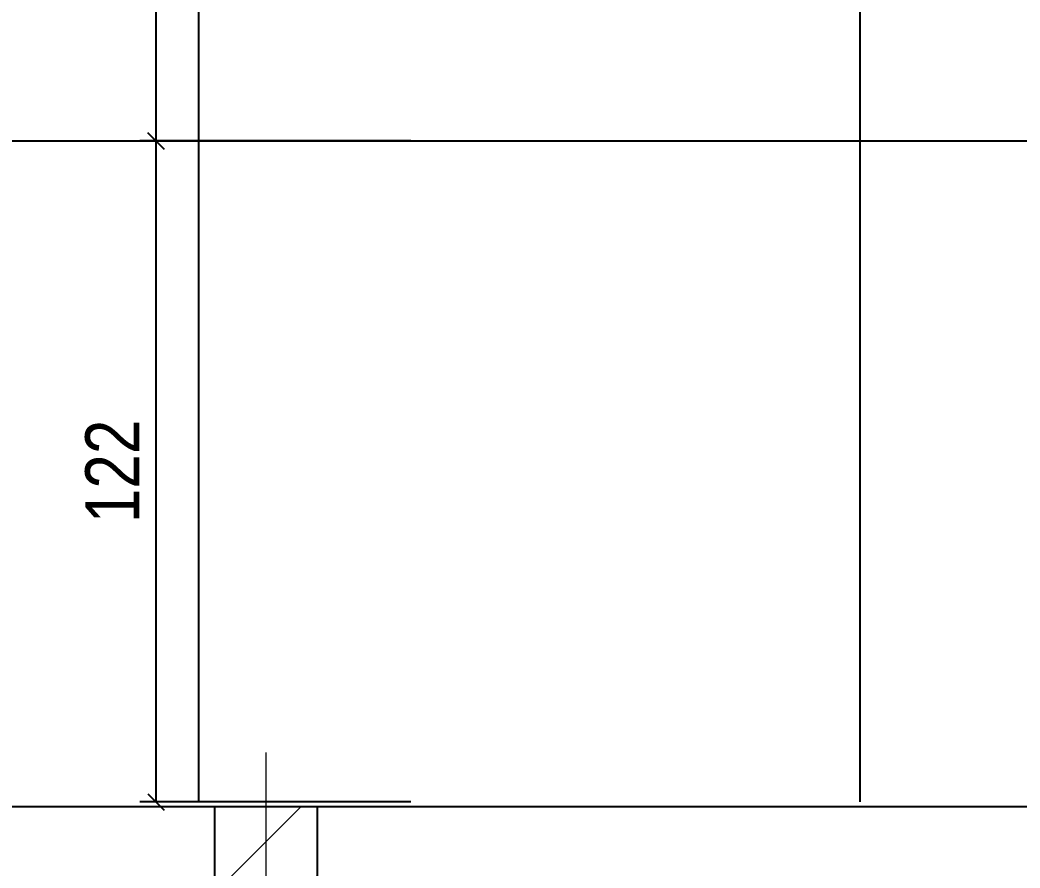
# Model space of a CAD drawing. Extents: x -40810 to 33675, y -2018 to 21213.
# Drawn here: x -18740.5 to -18556, y 8747.8 to 8904.3 of the extents above; entities that cross this region are included whole.
import ezdxf

# ---------------------------------------------------------------- set-up
doc = ezdxf.new("R2010")
doc.units = 0
doc.layers.get('0').update_dxf_attribs({"color": 1, "lineweight": 9})
for name, color, linetype in [('1', 5, 'Continuous'), ('3', 2, 'Continuous'), ('COTA', 241, 'Continuous')]:
    doc.layers.add(name, color=color, linetype=linetype)
doc.layers.add('CONCRETO', color=251, linetype='Continuous', lineweight=25)
doc.layers.add('PILAR_EIXOS', color=1, linetype='Continuous', lineweight=0)
doc.styles.add('COTA TECNICA', font='techl___.ttf', dxfattribs={"height": 10})
doc.dimstyles.new('PAINEL-NOVA', dxfattribs={"dimtxt": 10, "dimasz": 3, "dimexe": 3, "dimexo": 3, "dimgap": 3, "dimtad": 1, "dimdec": 1, "dimzin": 12, "dimdsep": 46, "dimtxsty": 'COTA TECNICA', "dimblk1": 'OBLIQUE', "dimblk2": 'OBLIQUE', "dimsah": 1, "dimcen": 0.9, "dimclrd": 4, "dimclre": 4, "dimclrt": 240, "dimadec": 1, "dimazin": 3, "dimtfac": 1, "dimtdec": 1, "dimtix": 1, "dimtmove": 0, "dimatfit": 3, "dimfxl": 1, "dimtolj": 1, "dimtzin": 12, "dimarcsym": 0})

# ---------------------------------------------------------------- blocks, each defined once
blk = doc.blocks.new('Eixos do pilar')
at = {"layer": 'PILAR_EIXOS'}
for p, q in [((0, -0.5), (0, 0.5)), ((-0.5, 0), (0.5, 0))]:
    blk.add_line(p, q, dxfattribs=at)
blk = doc.blocks.new('_Oblique')
at = {"color": 0, "linetype": 'ByBlock', "lineweight": -2}
blk.add_line((-0.5, -0.5), (0.5, 0.5), dxfattribs=at)
blk = doc.blocks.new('*D3308')
at = {"layer": 'COTA', "color": 4, "linetype": 'Continuous', "lineweight": -2, "ltscale": 30, "transparency": 16777216}
for p, q in [((-18668.37, 8881.95), (-18718.37, 8881.95)), ((-18715.37, 8759.95), (-18715.37, 8881.95)), ((-18668.37, 8759.95), (-18718.37, 8759.95))]:
    blk.add_line(p, q, dxfattribs=at)
at = {"layer": 'Defpoints', "color": 0, "linetype": 'Continuous', "ltscale": 30, "transparency": 16777216}
for p in [(-18715.37, 8881.95), (-18665.37, 8881.95), (-18665.37, 8759.95)]:
    blk.add_point(p, dxfattribs=at)
at = {"layer": 'COTA', "color": 4, "linetype": 'Continuous', "lineweight": -2, "ltscale": 30, "transparency": 16777216, "xscale": 3, "yscale": 3, "zscale": 3}
for p, rotation in [((-18715.37, 8881.95), 90), ((-18715.37, 8759.95), 270)]:
    blk.add_blockref('_Oblique', p, dxfattribs=dict(at, rotation=rotation))
at = {"layer": 'COTA', "color": 240, "linetype": 'Continuous', "ltscale": 30, "transparency": 16777216, "insert": (-18723.43, 8820.95), "char_height": 10, "attachment_point": 5, "rotation": 90, "style": 'COTA TECNICA'}
blk.add_mtext('\\A1;122', dxfattribs=at)
blk = doc.blocks.new('*D3309')
at = {"layer": 'COTA', "color": 4, "linetype": 'Continuous', "lineweight": -2, "ltscale": 30, "transparency": 16777216}
for p, q in [((-18668.37, 8941.95), (-18718.37, 8941.95)), ((-18715.37, 8881.95), (-18715.37, 8941.95)), ((-18668.37, 8881.95), (-18718.37, 8881.95))]:
    blk.add_line(p, q, dxfattribs=at)
at = {"layer": 'Defpoints', "color": 0, "linetype": 'Continuous', "ltscale": 30, "transparency": 16777216}
for p in [(-18715.37, 8941.95), (-18665.37, 8941.95), (-18665.37, 8881.95)]:
    blk.add_point(p, dxfattribs=at)
at = {"layer": 'COTA', "color": 4, "linetype": 'Continuous', "lineweight": -2, "ltscale": 30, "transparency": 16777216, "xscale": 3, "yscale": 3, "zscale": 3}
for p, rotation in [((-18715.37, 8941.95), 90), ((-18715.37, 8881.95), 270)]:
    blk.add_blockref('_Oblique', p, dxfattribs=dict(at, rotation=rotation))
at = {"layer": 'COTA', "color": 240, "linetype": 'Continuous', "ltscale": 30, "transparency": 16777216, "insert": (-18723.47, 8911.95), "char_height": 10, "attachment_point": 5, "rotation": 90, "style": 'COTA TECNICA'}
blk.add_mtext('\\A1;60', dxfattribs=at)
blk = doc.blocks.new('*D3335')
at = {"layer": 'COTA', "color": 4, "linetype": 'Continuous', "lineweight": -2, "ltscale": 30, "transparency": 16777216}
for p, q in [((-18668.37, 8881.95), (-18718.37, 8881.95)), ((-18715.37, 8759.95), (-18715.37, 8881.95)), ((-18668.37, 8759.95), (-18718.37, 8759.95))]:
    blk.add_line(p, q, dxfattribs=at)
at = {"layer": 'Defpoints', "color": 0, "linetype": 'Continuous', "ltscale": 30, "transparency": 16777216}
for p in [(-18715.37, 8881.95), (-18665.37, 8881.95), (-18665.37, 8759.95)]:
    blk.add_point(p, dxfattribs=at)
at = {"layer": 'COTA', "color": 4, "linetype": 'Continuous', "lineweight": -2, "ltscale": 30, "transparency": 16777216, "xscale": 3, "yscale": 3, "zscale": 3}
for p, rotation in [((-18715.37, 8881.95), 90), ((-18715.37, 8759.95), 270)]:
    blk.add_blockref('_Oblique', p, dxfattribs=dict(at, rotation=rotation))
at = {"layer": 'COTA', "color": 240, "linetype": 'Continuous', "ltscale": 30, "transparency": 16777216, "insert": (-18723.43, 8820.95), "char_height": 10, "attachment_point": 5, "rotation": 90, "style": 'COTA TECNICA'}
blk.add_mtext('\\A1;122', dxfattribs=at)
blk = doc.blocks.new('*D3336')
at = {"layer": 'COTA', "color": 4, "linetype": 'Continuous', "lineweight": -2, "ltscale": 30, "transparency": 16777216}
for p, q in [((-18668.37, 8941.95), (-18718.37, 8941.95)), ((-18715.37, 8881.95), (-18715.37, 8941.95)), ((-18668.37, 8881.95), (-18718.37, 8881.95))]:
    blk.add_line(p, q, dxfattribs=at)
at = {"layer": 'Defpoints', "color": 0, "linetype": 'Continuous', "ltscale": 30, "transparency": 16777216}
for p in [(-18715.37, 8941.95), (-18665.37, 8941.95), (-18665.37, 8881.95)]:
    blk.add_point(p, dxfattribs=at)
at = {"layer": 'COTA', "color": 4, "linetype": 'Continuous', "lineweight": -2, "ltscale": 30, "transparency": 16777216, "xscale": 3, "yscale": 3, "zscale": 3}
for p, rotation in [((-18715.37, 8941.95), 90), ((-18715.37, 8881.95), 270)]:
    blk.add_blockref('_Oblique', p, dxfattribs=dict(at, rotation=rotation))
at = {"layer": 'COTA', "color": 240, "linetype": 'Continuous', "ltscale": 30, "transparency": 16777216, "insert": (-18723.47, 8911.95), "char_height": 10, "attachment_point": 5, "rotation": 90, "style": 'COTA TECNICA'}
blk.add_mtext('\\A1;60', dxfattribs=at)
blk = doc.blocks.new('*D3362')
at = {"layer": 'COTA', "color": 4, "linetype": 'Continuous', "lineweight": -2, "ltscale": 30, "transparency": 16777216}
for p, q in [((-18668.37, 8881.95), (-18718.37, 8881.95)), ((-18715.37, 8759.95), (-18715.37, 8881.95)), ((-18668.37, 8759.95), (-18718.37, 8759.95))]:
    blk.add_line(p, q, dxfattribs=at)
at = {"layer": 'Defpoints', "color": 0, "linetype": 'Continuous', "ltscale": 30, "transparency": 16777216}
for p in [(-18715.37, 8881.95), (-18665.37, 8881.95), (-18665.37, 8759.95)]:
    blk.add_point(p, dxfattribs=at)
at = {"layer": 'COTA', "color": 4, "linetype": 'Continuous', "lineweight": -2, "ltscale": 30, "transparency": 16777216, "xscale": 3, "yscale": 3, "zscale": 3}
for p, rotation in [((-18715.37, 8881.95), 90), ((-18715.37, 8759.95), 270)]:
    blk.add_blockref('_Oblique', p, dxfattribs=dict(at, rotation=rotation))
at = {"layer": 'COTA', "color": 240, "linetype": 'Continuous', "ltscale": 30, "transparency": 16777216, "insert": (-18723.43, 8820.95), "char_height": 10, "attachment_point": 5, "rotation": 90, "style": 'COTA TECNICA'}
blk.add_mtext('\\A1;122', dxfattribs=at)
blk = doc.blocks.new('*D3363')
at = {"layer": 'COTA', "color": 4, "linetype": 'Continuous', "lineweight": -2, "ltscale": 30, "transparency": 16777216}
for p, q in [((-18668.37, 8941.95), (-18718.37, 8941.95)), ((-18715.37, 8881.95), (-18715.37, 8941.95)), ((-18668.37, 8881.95), (-18718.37, 8881.95))]:
    blk.add_line(p, q, dxfattribs=at)
at = {"layer": 'Defpoints', "color": 0, "linetype": 'Continuous', "ltscale": 30, "transparency": 16777216}
for p in [(-18715.37, 8941.95), (-18665.37, 8941.95), (-18665.37, 8881.95)]:
    blk.add_point(p, dxfattribs=at)
at = {"layer": 'COTA', "color": 4, "linetype": 'Continuous', "lineweight": -2, "ltscale": 30, "transparency": 16777216, "xscale": 3, "yscale": 3, "zscale": 3}
for p, rotation in [((-18715.37, 8941.95), 90), ((-18715.37, 8881.95), 270)]:
    blk.add_blockref('_Oblique', p, dxfattribs=dict(at, rotation=rotation))
at = {"layer": 'COTA', "color": 240, "linetype": 'Continuous', "ltscale": 30, "transparency": 16777216, "insert": (-18723.47, 8911.95), "char_height": 10, "attachment_point": 5, "rotation": 90, "style": 'COTA TECNICA'}
blk.add_mtext('\\A1;60', dxfattribs=at)
blk = doc.blocks.new('*D3389')
at = {"layer": 'COTA', "color": 4, "linetype": 'Continuous', "lineweight": -2, "ltscale": 30, "transparency": 16777216}
for p, q in [((-18668.37, 8881.95), (-18718.37, 8881.95)), ((-18715.37, 8759.95), (-18715.37, 8881.95)), ((-18668.37, 8759.95), (-18718.37, 8759.95))]:
    blk.add_line(p, q, dxfattribs=at)
at = {"layer": 'Defpoints', "color": 0, "linetype": 'Continuous', "ltscale": 30, "transparency": 16777216}
for p in [(-18715.37, 8881.95), (-18665.37, 8881.95), (-18665.37, 8759.95)]:
    blk.add_point(p, dxfattribs=at)
at = {"layer": 'COTA', "color": 4, "linetype": 'Continuous', "lineweight": -2, "ltscale": 30, "transparency": 16777216, "xscale": 3, "yscale": 3, "zscale": 3}
for p, rotation in [((-18715.37, 8881.95), 90), ((-18715.37, 8759.95), 270)]:
    blk.add_blockref('_Oblique', p, dxfattribs=dict(at, rotation=rotation))
at = {"layer": 'COTA', "color": 240, "linetype": 'Continuous', "ltscale": 30, "transparency": 16777216, "insert": (-18723.43, 8820.95), "char_height": 10, "attachment_point": 5, "rotation": 90, "style": 'COTA TECNICA'}
blk.add_mtext('\\A1;122', dxfattribs=at)
blk = doc.blocks.new('*D3390')
at = {"layer": 'COTA', "color": 4, "linetype": 'Continuous', "lineweight": -2, "ltscale": 30, "transparency": 16777216}
for p, q in [((-18668.37, 8941.95), (-18718.37, 8941.95)), ((-18715.37, 8881.95), (-18715.37, 8941.95)), ((-18668.37, 8881.95), (-18718.37, 8881.95))]:
    blk.add_line(p, q, dxfattribs=at)
at = {"layer": 'Defpoints', "color": 0, "linetype": 'Continuous', "ltscale": 30, "transparency": 16777216}
for p in [(-18715.37, 8941.95), (-18665.37, 8941.95), (-18665.37, 8881.95)]:
    blk.add_point(p, dxfattribs=at)
at = {"layer": 'COTA', "color": 4, "linetype": 'Continuous', "lineweight": -2, "ltscale": 30, "transparency": 16777216, "xscale": 3, "yscale": 3, "zscale": 3}
for p, rotation in [((-18715.37, 8941.95), 90), ((-18715.37, 8881.95), 270)]:
    blk.add_blockref('_Oblique', p, dxfattribs=dict(at, rotation=rotation))
at = {"layer": 'COTA', "color": 240, "linetype": 'Continuous', "ltscale": 30, "transparency": 16777216, "insert": (-18723.47, 8911.95), "char_height": 10, "attachment_point": 5, "rotation": 90, "style": 'COTA TECNICA'}
blk.add_mtext('\\A1;60', dxfattribs=at)
blk = doc.blocks.new('*D3416')
at = {"layer": 'COTA', "color": 4, "linetype": 'Continuous', "lineweight": -2, "ltscale": 30, "transparency": 16777216}
for p, q in [((-18668.37, 8881.95), (-18718.37, 8881.95)), ((-18715.37, 8759.95), (-18715.37, 8881.95)), ((-18668.37, 8759.95), (-18718.37, 8759.95))]:
    blk.add_line(p, q, dxfattribs=at)
at = {"layer": 'Defpoints', "color": 0, "linetype": 'Continuous', "ltscale": 30, "transparency": 16777216}
for p in [(-18715.37, 8881.95), (-18665.37, 8881.95), (-18665.37, 8759.95)]:
    blk.add_point(p, dxfattribs=at)
at = {"layer": 'COTA', "color": 4, "linetype": 'Continuous', "lineweight": -2, "ltscale": 30, "transparency": 16777216, "xscale": 3, "yscale": 3, "zscale": 3}
for p, rotation in [((-18715.37, 8881.95), 90), ((-18715.37, 8759.95), 270)]:
    blk.add_blockref('_Oblique', p, dxfattribs=dict(at, rotation=rotation))
at = {"layer": 'COTA', "color": 240, "linetype": 'Continuous', "ltscale": 30, "transparency": 16777216, "insert": (-18723.43, 8820.95), "char_height": 10, "attachment_point": 5, "rotation": 90, "style": 'COTA TECNICA'}
blk.add_mtext('\\A1;122', dxfattribs=at)
blk = doc.blocks.new('*D3417')
at = {"layer": 'COTA', "color": 4, "linetype": 'Continuous', "lineweight": -2, "ltscale": 30, "transparency": 16777216}
for p, q in [((-18668.37, 8941.95), (-18718.37, 8941.95)), ((-18715.37, 8881.95), (-18715.37, 8941.95)), ((-18668.37, 8881.95), (-18718.37, 8881.95))]:
    blk.add_line(p, q, dxfattribs=at)
at = {"layer": 'Defpoints', "color": 0, "linetype": 'Continuous', "ltscale": 30, "transparency": 16777216}
for p in [(-18715.37, 8941.95), (-18665.37, 8941.95), (-18665.37, 8881.95)]:
    blk.add_point(p, dxfattribs=at)
at = {"layer": 'COTA', "color": 4, "linetype": 'Continuous', "lineweight": -2, "ltscale": 30, "transparency": 16777216, "xscale": 3, "yscale": 3, "zscale": 3}
for p, rotation in [((-18715.37, 8941.95), 90), ((-18715.37, 8881.95), 270)]:
    blk.add_blockref('_Oblique', p, dxfattribs=dict(at, rotation=rotation))
at = {"layer": 'COTA', "color": 240, "linetype": 'Continuous', "ltscale": 30, "transparency": 16777216, "insert": (-18723.47, 8911.95), "char_height": 10, "attachment_point": 5, "rotation": 90, "style": 'COTA TECNICA'}
blk.add_mtext('\\A1;60', dxfattribs=at)
blk = doc.blocks.new('*D3443')
at = {"layer": 'COTA', "color": 4, "linetype": 'Continuous', "lineweight": -2, "ltscale": 30, "transparency": 16777216}
for p, q in [((-18668.37, 8881.95), (-18718.37, 8881.95)), ((-18715.37, 8759.95), (-18715.37, 8881.95)), ((-18668.37, 8759.95), (-18718.37, 8759.95))]:
    blk.add_line(p, q, dxfattribs=at)
at = {"layer": 'Defpoints', "color": 0, "linetype": 'Continuous', "ltscale": 30, "transparency": 16777216}
for p in [(-18715.37, 8881.95), (-18665.37, 8881.95), (-18665.37, 8759.95)]:
    blk.add_point(p, dxfattribs=at)
at = {"layer": 'COTA', "color": 4, "linetype": 'Continuous', "lineweight": -2, "ltscale": 30, "transparency": 16777216, "xscale": 3, "yscale": 3, "zscale": 3}
for p, rotation in [((-18715.37, 8881.95), 90), ((-18715.37, 8759.95), 270)]:
    blk.add_blockref('_Oblique', p, dxfattribs=dict(at, rotation=rotation))
at = {"layer": 'COTA', "color": 240, "linetype": 'Continuous', "ltscale": 30, "transparency": 16777216, "insert": (-18723.43, 8820.95), "char_height": 10, "attachment_point": 5, "rotation": 90, "style": 'COTA TECNICA'}
blk.add_mtext('\\A1;122', dxfattribs=at)
blk = doc.blocks.new('*D3444')
at = {"layer": 'COTA', "color": 4, "linetype": 'Continuous', "lineweight": -2, "ltscale": 30, "transparency": 16777216}
for p, q in [((-18668.37, 8941.95), (-18718.37, 8941.95)), ((-18715.37, 8881.95), (-18715.37, 8941.95)), ((-18668.37, 8881.95), (-18718.37, 8881.95))]:
    blk.add_line(p, q, dxfattribs=at)
at = {"layer": 'Defpoints', "color": 0, "linetype": 'Continuous', "ltscale": 30, "transparency": 16777216}
for p in [(-18715.37, 8941.95), (-18665.37, 8941.95), (-18665.37, 8881.95)]:
    blk.add_point(p, dxfattribs=at)
at = {"layer": 'COTA', "color": 4, "linetype": 'Continuous', "lineweight": -2, "ltscale": 30, "transparency": 16777216, "xscale": 3, "yscale": 3, "zscale": 3}
for p, rotation in [((-18715.37, 8941.95), 90), ((-18715.37, 8881.95), 270)]:
    blk.add_blockref('_Oblique', p, dxfattribs=dict(at, rotation=rotation))
at = {"layer": 'COTA', "color": 240, "linetype": 'Continuous', "ltscale": 30, "transparency": 16777216, "insert": (-18723.47, 8911.95), "char_height": 10, "attachment_point": 5, "rotation": 90, "style": 'COTA TECNICA'}
blk.add_mtext('\\A1;60', dxfattribs=at)
blk = doc.blocks.new('*D3470')
at = {"layer": 'COTA', "color": 4, "linetype": 'Continuous', "lineweight": -2, "ltscale": 30, "transparency": 16777216}
for p, q in [((-18668.37, 8881.95), (-18718.37, 8881.95)), ((-18715.37, 8759.95), (-18715.37, 8881.95)), ((-18668.37, 8759.95), (-18718.37, 8759.95))]:
    blk.add_line(p, q, dxfattribs=at)
at = {"layer": 'Defpoints', "color": 0, "linetype": 'Continuous', "ltscale": 30, "transparency": 16777216}
for p in [(-18715.37, 8881.95), (-18665.37, 8881.95), (-18665.37, 8759.95)]:
    blk.add_point(p, dxfattribs=at)
at = {"layer": 'COTA', "color": 4, "linetype": 'Continuous', "lineweight": -2, "ltscale": 30, "transparency": 16777216, "xscale": 3, "yscale": 3, "zscale": 3}
for p, rotation in [((-18715.37, 8881.95), 90), ((-18715.37, 8759.95), 270)]:
    blk.add_blockref('_Oblique', p, dxfattribs=dict(at, rotation=rotation))
at = {"layer": 'COTA', "color": 240, "linetype": 'Continuous', "ltscale": 30, "transparency": 16777216, "insert": (-18723.43, 8820.95), "char_height": 10, "attachment_point": 5, "rotation": 90, "style": 'COTA TECNICA'}
blk.add_mtext('\\A1;122', dxfattribs=at)
blk = doc.blocks.new('*D3471')
at = {"layer": 'COTA', "color": 4, "linetype": 'Continuous', "lineweight": -2, "ltscale": 30, "transparency": 16777216}
for p, q in [((-18668.37, 8941.95), (-18718.37, 8941.95)), ((-18715.37, 8881.95), (-18715.37, 8941.95)), ((-18668.37, 8881.95), (-18718.37, 8881.95))]:
    blk.add_line(p, q, dxfattribs=at)
at = {"layer": 'Defpoints', "color": 0, "linetype": 'Continuous', "ltscale": 30, "transparency": 16777216}
for p in [(-18715.37, 8941.95), (-18665.37, 8941.95), (-18665.37, 8881.95)]:
    blk.add_point(p, dxfattribs=at)
at = {"layer": 'COTA', "color": 4, "linetype": 'Continuous', "lineweight": -2, "ltscale": 30, "transparency": 16777216, "xscale": 3, "yscale": 3, "zscale": 3}
for p, rotation in [((-18715.37, 8941.95), 90), ((-18715.37, 8881.95), 270)]:
    blk.add_blockref('_Oblique', p, dxfattribs=dict(at, rotation=rotation))
at = {"layer": 'COTA', "color": 240, "linetype": 'Continuous', "ltscale": 30, "transparency": 16777216, "insert": (-18723.47, 8911.95), "char_height": 10, "attachment_point": 5, "rotation": 90, "style": 'COTA TECNICA'}
blk.add_mtext('\\A1;60', dxfattribs=at)
blk = doc.blocks.new('*D3497')
at = {"layer": 'COTA', "color": 4, "linetype": 'Continuous', "lineweight": -2, "ltscale": 30, "transparency": 16777216}
for p, q in [((-18668.37, 8881.95), (-18718.37, 8881.95)), ((-18715.37, 8759.95), (-18715.37, 8881.95)), ((-18668.37, 8759.95), (-18718.37, 8759.95))]:
    blk.add_line(p, q, dxfattribs=at)
at = {"layer": 'Defpoints', "color": 0, "linetype": 'Continuous', "ltscale": 30, "transparency": 16777216}
for p in [(-18715.37, 8881.95), (-18665.37, 8881.95), (-18665.37, 8759.95)]:
    blk.add_point(p, dxfattribs=at)
at = {"layer": 'COTA', "color": 4, "linetype": 'Continuous', "lineweight": -2, "ltscale": 30, "transparency": 16777216, "xscale": 3, "yscale": 3, "zscale": 3}
for p, rotation in [((-18715.37, 8881.95), 90), ((-18715.37, 8759.95), 270)]:
    blk.add_blockref('_Oblique', p, dxfattribs=dict(at, rotation=rotation))
at = {"layer": 'COTA', "color": 240, "linetype": 'Continuous', "ltscale": 30, "transparency": 16777216, "insert": (-18723.43, 8820.95), "char_height": 10, "attachment_point": 5, "rotation": 90, "style": 'COTA TECNICA'}
blk.add_mtext('\\A1;122', dxfattribs=at)
blk = doc.blocks.new('*D3498')
at = {"layer": 'COTA', "color": 4, "linetype": 'Continuous', "lineweight": -2, "ltscale": 30, "transparency": 16777216}
for p, q in [((-18668.37, 8941.95), (-18718.37, 8941.95)), ((-18715.37, 8881.95), (-18715.37, 8941.95)), ((-18668.37, 8881.95), (-18718.37, 8881.95))]:
    blk.add_line(p, q, dxfattribs=at)
at = {"layer": 'Defpoints', "color": 0, "linetype": 'Continuous', "ltscale": 30, "transparency": 16777216}
for p in [(-18715.37, 8941.95), (-18665.37, 8941.95), (-18665.37, 8881.95)]:
    blk.add_point(p, dxfattribs=at)
at = {"layer": 'COTA', "color": 4, "linetype": 'Continuous', "lineweight": -2, "ltscale": 30, "transparency": 16777216, "xscale": 3, "yscale": 3, "zscale": 3}
for p, rotation in [((-18715.37, 8941.95), 90), ((-18715.37, 8881.95), 270)]:
    blk.add_blockref('_Oblique', p, dxfattribs=dict(at, rotation=rotation))
at = {"layer": 'COTA', "color": 240, "linetype": 'Continuous', "ltscale": 30, "transparency": 16777216, "insert": (-18723.47, 8911.95), "char_height": 10, "attachment_point": 5, "rotation": 90, "style": 'COTA TECNICA'}
blk.add_mtext('\\A1;60', dxfattribs=at)

msp = doc.modelspace()

# ---------------------------------------------------------------- hatches: boundary and pattern name
at = {"linetype": 'ByBlock'}
h = msp.add_hatch(dxfattribs=at)
h.set_pattern_fill('ANSI31', color=4, scale=3.5)
h.set_pattern_definition([(45, (33903.912, 13435.237), (-7.857724, 7.857724), [])])
h.paths.add_polyline_path([(-18704.575, 8530.05), (-18685.575, 8530.05), (-18685.575, 8759.05), (-18704.575, 8759.05)])

# ---------------------------------------------------------------- linework, layer by layer
at = {"layer": '1'}
for points in [[(-18704.575, 8759.05), (-18995.075, 8759.05)], [(-18457.575, 8759.05), (-18685.575, 8759.05)]]:
    msp.add_lwpolyline(points, dxfattribs=at)
at = {"layer": '3'}
msp.add_lwpolyline([(-18704.575, 8530.05), (-18685.575, 8530.05), (-18685.575, 8759.05), (-18704.575, 8759.05), (-18704.575, 8530.05)], dxfattribs=at)
at = {"layer": 'CONCRETO', "linetype": 'Continuous', "ltscale": 30}
for points in [[(-18707.471, 8759.955), (-18707.471, 9172.255)], [(-18707.471, 8759.955), (-18707.471, 9172.255)], [(-18707.471, 8759.955), (-18707.471, 9172.255)], [(-18707.471, 8759.955), (-18707.471, 9172.255)], [(-18707.471, 8759.955), (-18707.471, 9172.255)], [(-18707.471, 8759.955), (-18707.471, 9172.255)], [(-18707.471, 8759.955), (-18707.471, 9172.255)], [(-18707.471, 8759.955), (-18707.471, 9172.255)], [(-18585.471, 8759.955), (-18585.471, 9172.255)], [(-18585.471, 8759.955), (-18585.471, 9172.255)], [(-18585.471, 8759.955), (-18585.471, 9172.255)], [(-18585.471, 8759.955), (-18585.471, 9172.255)], [(-18585.471, 8759.955), (-18585.471, 9172.255)], [(-18585.471, 8759.955), (-18585.471, 9172.255)], [(-18585.471, 8759.955), (-18585.471, 9172.255)], [(-18585.471, 8759.955), (-18585.471, 9172.255)], [(-18951.471, 8881.955), (-18379.371, 8881.955)], [(-18951.471, 8881.955), (-18379.371, 8881.955)], [(-18951.471, 8881.955), (-18379.371, 8881.955)], [(-18951.471, 8881.955), (-18379.371, 8881.955)], [(-18951.471, 8881.955), (-18379.371, 8881.955)], [(-18951.471, 8881.955), (-18379.371, 8881.955)], [(-18951.471, 8881.955), (-18379.371, 8881.955)], [(-18951.471, 8881.955), (-18379.371, 8881.955)]]:
    msp.add_lwpolyline(points, dxfattribs=at)

# ---------------------------------------------------------------- block references
at = {"layer": 'PILAR_EIXOS', "xscale": 39, "yscale": 249, "zscale": 100}
msp.add_blockref('Eixos do pilar', (-18695.075, 8644.55), dxfattribs=at)

# ---------------------------------------------------------------- dimensions: what is measured, and where the dimension line sits
at = {"layer": 'COTA', "linetype": 'Continuous', "ltscale": 30}
for base, p1, p2, picture, middle in [((-18715.371, 8941.955), (-18665.371, 8881.955), (-18665.371, 8941.955), '*D3309', (-18723.473, 8911.955)), ((-18715.371, 8941.955), (-18665.371, 8881.955), (-18665.371, 8941.955), '*D3336', (-18723.473, 8911.955)), ((-18715.371, 8941.955), (-18665.371, 8881.955), (-18665.371, 8941.955), '*D3363', (-18723.473, 8911.955)), ((-18715.371, 8941.955), (-18665.371, 8881.955), (-18665.371, 8941.955), '*D3390', (-18723.473, 8911.955)), ((-18715.371, 8941.955), (-18665.371, 8881.955), (-18665.371, 8941.955), '*D3417', (-18723.473, 8911.955)), ((-18715.371, 8941.955), (-18665.371, 8881.955), (-18665.371, 8941.955), '*D3444', (-18723.473, 8911.955)), ((-18715.371, 8941.955), (-18665.371, 8881.955), (-18665.371, 8941.955), '*D3471', (-18723.473, 8911.955)), ((-18715.371, 8941.955), (-18665.371, 8881.955), (-18665.371, 8941.955), '*D3498', (-18723.473, 8911.955)), ((-18715.371, 8881.955), (-18665.371, 8759.955), (-18665.371, 8881.955), '*D3308', (-18723.429, 8820.955)), ((-18715.371, 8881.955), (-18665.371, 8759.955), (-18665.371, 8881.955), '*D3335', (-18723.429, 8820.955)), ((-18715.371, 8881.955), (-18665.371, 8759.955), (-18665.371, 8881.955), '*D3362', (-18723.429, 8820.955)), ((-18715.371, 8881.955), (-18665.371, 8759.955), (-18665.371, 8881.955), '*D3389', (-18723.429, 8820.955)), ((-18715.371, 8881.955), (-18665.371, 8759.955), (-18665.371, 8881.955), '*D3416', (-18723.429, 8820.955)), ((-18715.371, 8881.955), (-18665.371, 8759.955), (-18665.371, 8881.955), '*D3443', (-18723.429, 8820.955)), ((-18715.371, 8881.955), (-18665.371, 8759.955), (-18665.371, 8881.955), '*D3470', (-18723.429, 8820.955)), ((-18715.371, 8881.955), (-18665.371, 8759.955), (-18665.371, 8881.955), '*D3497', (-18723.429, 8820.955))]:
    dim = msp.add_linear_dim(base=base, p1=p1, p2=p2, angle=90, dimstyle='PAINEL-NOVA', dxfattribs=at)
    dim.commit()
    dim.dimension.update_dxf_attribs({"geometry": picture, "text_midpoint": middle})

doc.saveas('drawing.dxf')
